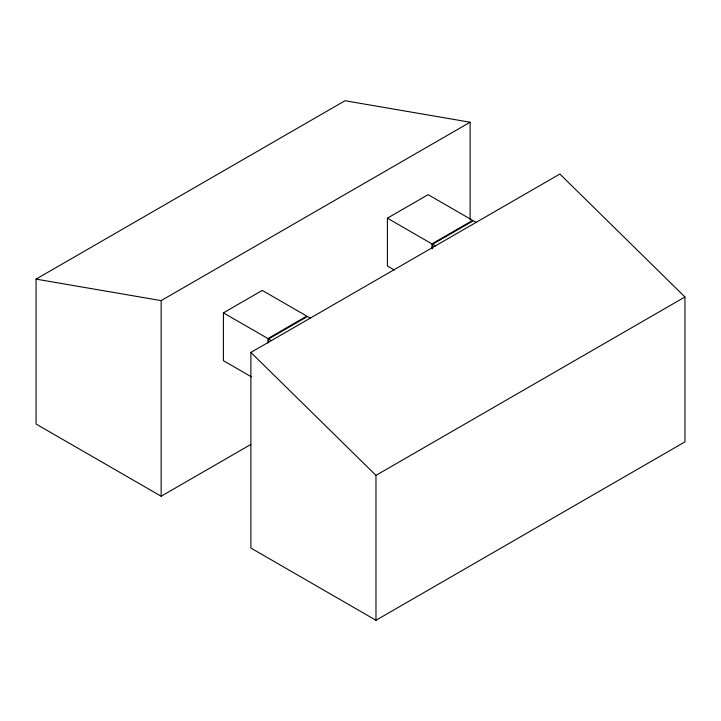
<?xml version="1.0" encoding="UTF-8"?>
<svg xmlns="http://www.w3.org/2000/svg" width="721" height="721" viewBox="0 0 721 721"><rect width="100%" height="100%" fill="white"/><g stroke="black" fill="none" stroke-linecap="round" stroke-linejoin="round"><path stroke-width="1.08" d="M250.818 444.469L161.144 496.237L36.05 424.02L36.05 279.117L345.026 100.733L470.119 122.219L470.119 220.04M36.05 279.117L161.144 300.612L470.119 122.219M223.402 312.851L262.264 290.419L306.795 316.122L267.942 338.564L223.402 312.851L223.402 360.68L251.476 376.885M387.393 218.175L428.121 194.661L472.652 220.374L431.933 243.887L387.393 218.175L387.393 265.995L394.171 269.915M268.609 342.286L268.609 338.951L307.461 316.51L310.372 318.186M432.591 248.718L432.591 244.266L473.318 220.761L476.22 222.438M250.881 352.416L559.856 174.031L684.95 296.98L684.95 441.883L375.974 620.267L250.881 548.05L250.881 352.416L375.974 475.373L375.974 620.267M375.974 475.373L684.95 296.98M432.591 244.266L435.502 245.942M268.609 338.951L271.511 340.627M431.933 243.887L431.933 248.33M267.942 338.564L267.942 343.016M161.144 300.612L161.144 496.237"/></g></svg>
